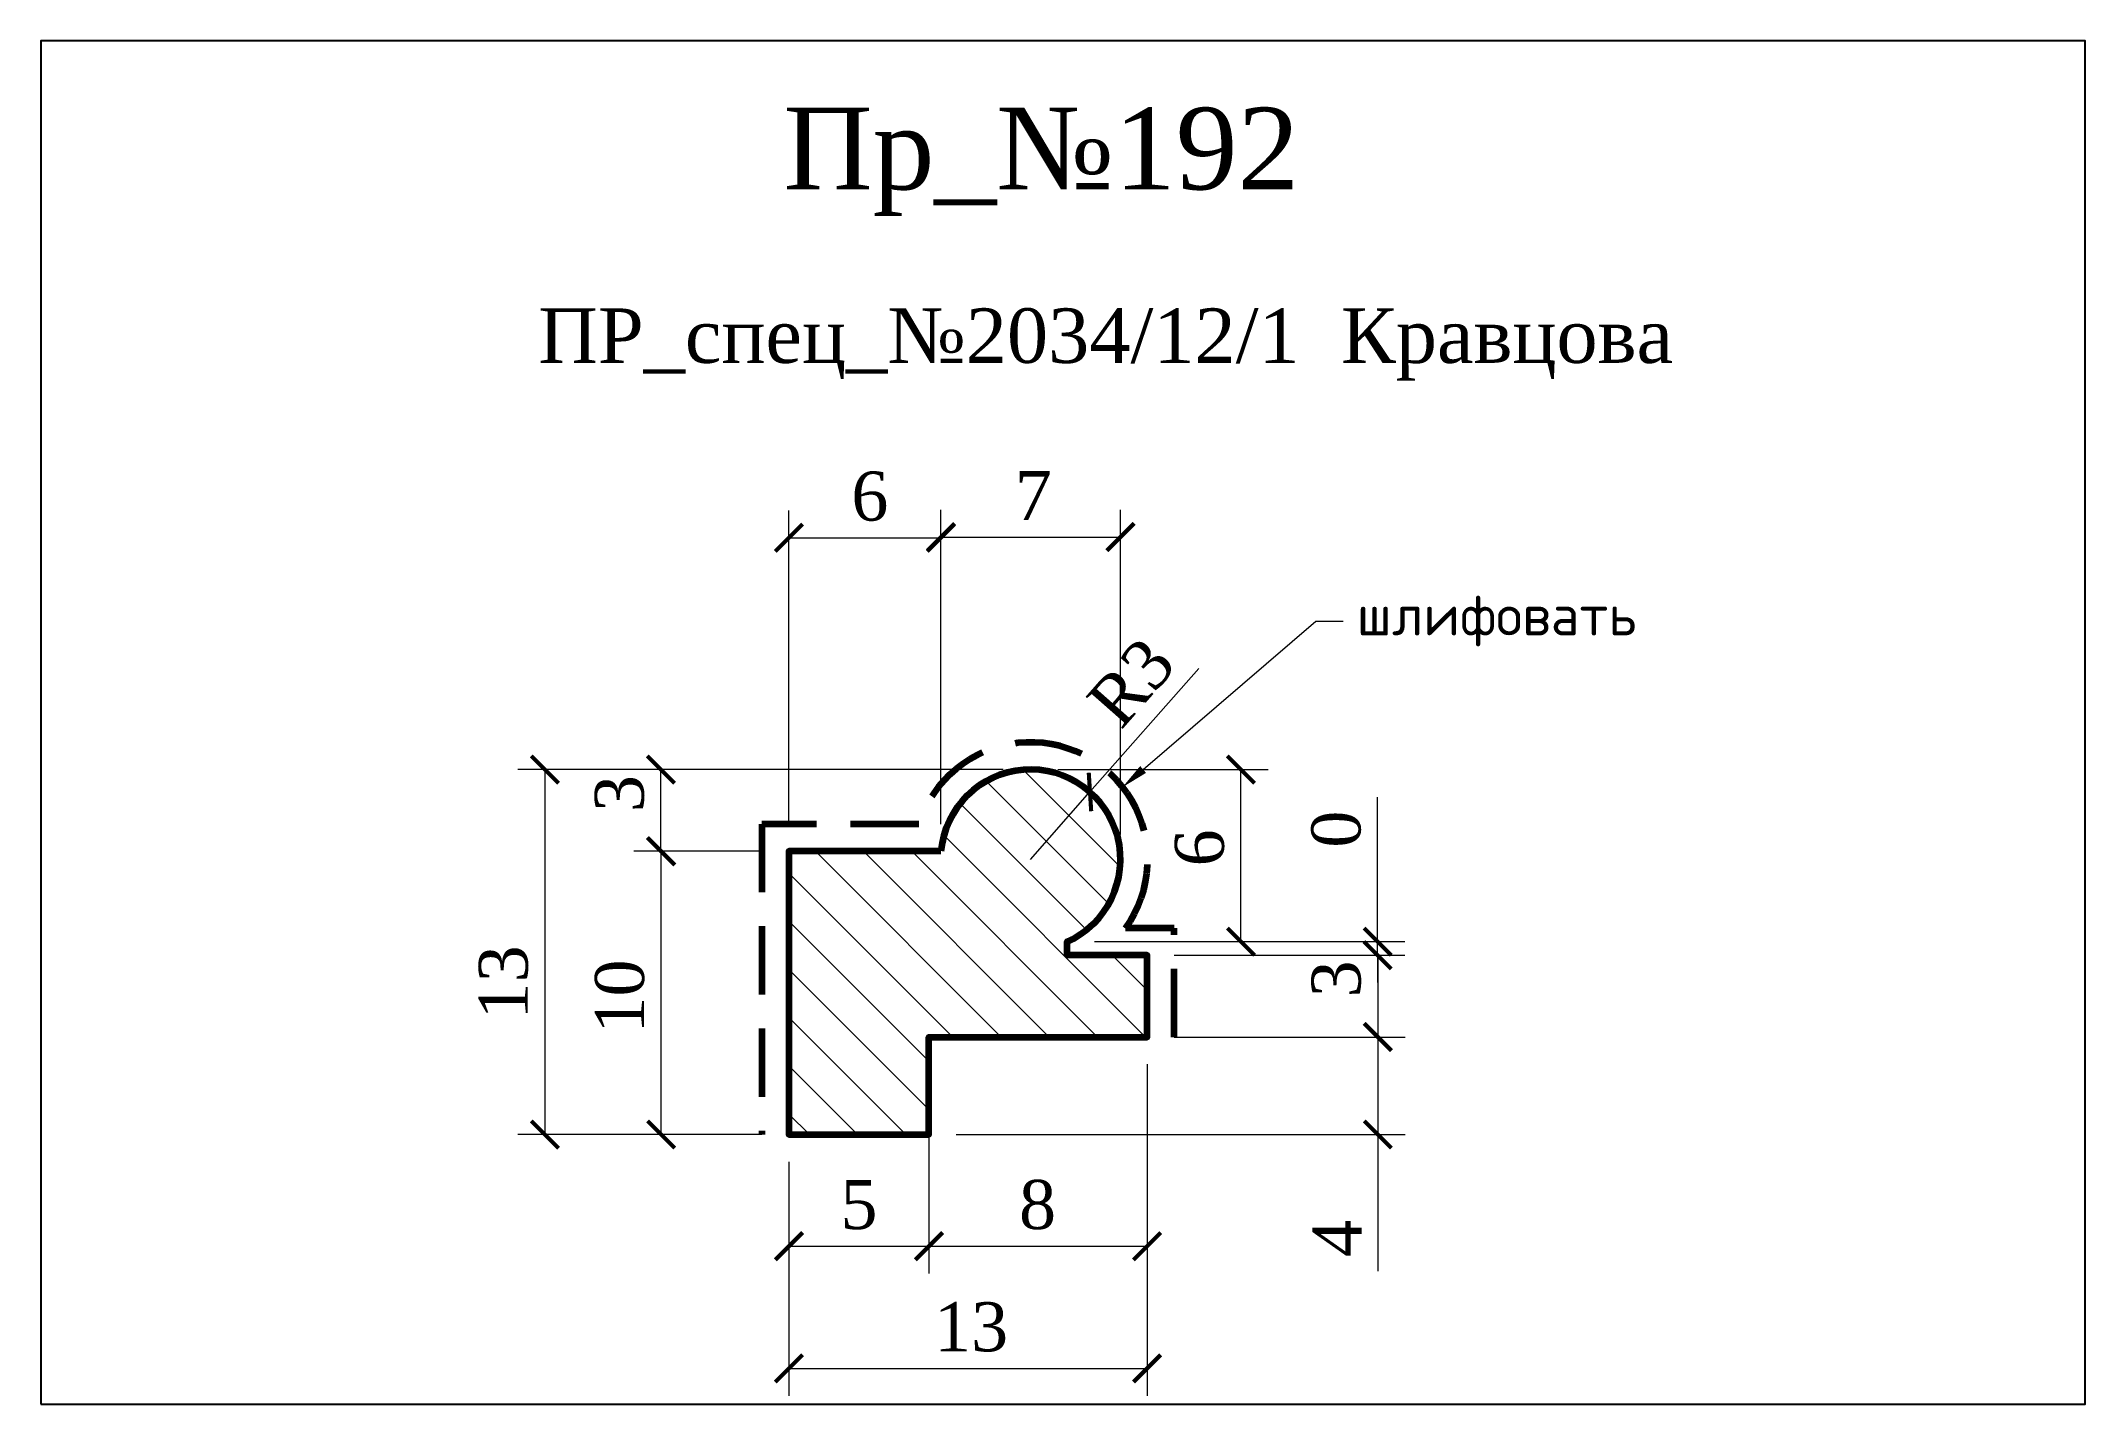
# Model space of a CAD drawing. Header units: millimetres. Extents: x 303794.6 to 303869.6, y -92290 to -92240.
import ezdxf
from ezdxf import colors
from ezdxf.entities.mleader import LeaderData, LeaderLine
from ezdxf.math import Vec2, Vec3

# ---------------------------------------------------------------- set-up
doc = ezdxf.new("R2010")
doc.units = ezdxf.units.MM
doc.header["$MEASUREMENT"] = 0
doc.linetypes.add('HIDDEN', pattern=[0.375, 0.25, -0.125])
doc.layers.add('Outside panel', color=7, linetype='Continuous', lineweight=18, true_color=0x7f5e57)
for name, color, linetype, lineweight in [('линия 15', 7, 'Continuous', 15), ('линия 50', 1, 'Continuous', 211), ('служебный слой РАЗМЕРЫ', 7, 'Continuous', 9)]:
    doc.layers.add(name, color=color, linetype=linetype, lineweight=lineweight)
doc.layers.add('размеры в модели', color=7, linetype='Continuous')
doc.styles.add('ELECT', font='times.ttf')
doc.styles.get("Standard").update_dxf_attribs({"font": 'times.ttf'})
doc.styles.add('ЕСКД профили текст', font='isocpeur.ttf')
doc.dimstyles.new('M_1', dxfattribs={"dimtxt": 1.8, "dimasz": 1, "dimexe": 1, "dimexo": 1, "dimgap": 0.6, "dimtad": 1, "dimdec": 0, "dimdsep": 46, "dimtxsty": 'Standard', "dimblk": 'ARCHTICK', "dimcen": -5, "dimclrd": 7, "dimclre": 7, "dimclrt": 7, "dimadec": 0, "dimazin": 0, "dimtfac": 1, "dimtdec": 0, "dimtmove": 0, "dimatfit": 3, "dimfxl": 1, "dimtolj": 1, "dimtzin": 0, "dimlwd": 5, "dimlwe": 5, "dimarcsym": 0})

# ---------------------------------------------------------------- blocks, each defined once
blk = doc.blocks.new('_ArchTick')
at = {"color": 0, "linetype": 'ByBlock', "const_width": 0.15}
blk.add_lwpolyline([(-0.5, -0.5), (0.5, 0.5)], dxfattribs=at)
blk = doc.blocks.new('*D14')
at = {"layer": 'Defpoints', "color": 0, "ltscale": 1000, "transparency": 16777216}
for p in [(303835.148, -92276.586), (303822.011, -92280.161), (303835.148, -92288.74)]:
    blk.add_point(p, dxfattribs=at)
at = {"layer": 'линия 15', "color": 7, "lineweight": 5, "ltscale": 1000, "transparency": 16777216}
for p, q in [((303835.148, -92277.586), (303835.148, -92289.74)), ((303822.011, -92281.161), (303822.011, -92289.74)), ((303822.011, -92288.74), (303835.148, -92288.74))]:
    blk.add_line(p, q, dxfattribs=at)
at = {"layer": 'линия 15', "color": 7, "lineweight": 5, "ltscale": 1000, "transparency": 16777216, "rotation": 180}
blk.add_blockref('_ArchTick', (303822.011, -92288.74), dxfattribs=at)
at = {"layer": 'линия 15', "color": 7, "lineweight": 5, "ltscale": 1000, "transparency": 16777216}
blk.add_blockref('_ArchTick', (303835.148, -92288.74), dxfattribs=at)
at = {"layer": 'линия 15', "color": 7, "ltscale": 1000, "transparency": 16777216, "insert": (303828.693, -92287.225), "char_height": 1.8, "attachment_point": 5}
blk.add_mtext('\\A1;13', dxfattribs=at)
blk = doc.blocks.new('*D13')
at = {"layer": 'Defpoints', "color": 0, "ltscale": 1000, "transparency": 16777216}
for p in [(303835.148, -92276.586), (303827.148, -92280.161), (303843.616, -92280.161)]:
    blk.add_point(p, dxfattribs=at)
at = {"layer": 'размеры в модели', "color": 7, "lineweight": 5, "ltscale": 1000, "transparency": 16777216}
for p, q in [((303836.148, -92276.586), (303844.616, -92276.586)), ((303843.616, -92276.586), (303843.616, -92280.161)), ((303828.148, -92280.161), (303844.616, -92280.161)), ((303843.616, -92280.161), (303843.616, -92285.171))]:
    blk.add_line(p, q, dxfattribs=at)
for p, rotation in [((303843.616, -92276.586), 90), ((303843.616, -92280.161), 270)]:
    blk.add_blockref('_ArchTick', p, dxfattribs=dict(at, rotation=rotation))
at = {"layer": 'размеры в модели', "color": 7, "ltscale": 1000, "transparency": 16777216, "insert": (303842.116, -92283.974), "char_height": 1.8, "attachment_point": 5, "rotation": 90}
blk.add_mtext('\\A1;4', dxfattribs=at)
blk = doc.blocks.new('*D12')
at = {"layer": 'Defpoints', "color": 0, "ltscale": 1000, "transparency": 16777216}
for p in [(303833.054, -92267.597), (303830.873, -92270.073)]:
    blk.add_point(p, dxfattribs=at)
at = {"layer": 'размеры в модели', "color": 7, "lineweight": 5, "ltscale": 1000, "transparency": 16777216}
for p in [(303837.044, -92263.068), (303830.873, -92270.073)]:
    blk.add_line(p, (303833.054, -92267.597), dxfattribs=at)
at = {"layer": 'размеры в модели', "color": 7, "lineweight": 5, "ltscale": 1000, "transparency": 16777216, "rotation": 228.623582554081}
blk.add_blockref('_ArchTick', (303833.054, -92267.597), dxfattribs=at)
at = {"layer": 'размеры в модели', "color": 7, "ltscale": 1000, "transparency": 16777216, "insert": (303834.573, -92263.58), "char_height": 1.8, "attachment_point": 5, "rotation": 48.62358}
blk.add_mtext('\\A1;R3', dxfattribs=at)
blk = doc.blocks.new('*D11')
at = {"layer": 'Defpoints', "color": 0, "ltscale": 1000, "transparency": 16777216}
for p in [(303830.873, -92266.773), (303813.057, -92280.161), (303822.011, -92280.161)]:
    blk.add_point(p, dxfattribs=at)
at = {"layer": 'размеры в модели', "color": 7, "lineweight": 5, "ltscale": 1000, "transparency": 16777216}
for p, q in [((303829.873, -92266.773), (303812.057, -92266.773)), ((303813.057, -92266.773), (303813.057, -92280.161)), ((303821.011, -92280.161), (303812.057, -92280.161))]:
    blk.add_line(p, q, dxfattribs=at)
for p, rotation in [((303813.057, -92266.773), 90), ((303813.057, -92280.161), 270)]:
    blk.add_blockref('_ArchTick', p, dxfattribs=dict(at, rotation=rotation))
at = {"layer": 'размеры в модели', "color": 7, "ltscale": 1000, "transparency": 16777216, "insert": (303811.541, -92274.581), "char_height": 1.8, "attachment_point": 5, "rotation": 90}
blk.add_mtext('\\A1;13', dxfattribs=at)
blk = doc.blocks.new('*D10')
at = {"layer": 'Defpoints', "color": 0, "ltscale": 1000, "transparency": 16777216}
for p in [(303817.313, -92266.773), (303830.873, -92266.773), (303822.011, -92269.773)]:
    blk.add_point(p, dxfattribs=at)
at = {"layer": 'размеры в модели', "color": 7, "lineweight": 5, "ltscale": 1000, "transparency": 16777216}
for p, q in [((303829.873, -92266.773), (303816.313, -92266.773)), ((303817.313, -92269.773), (303817.313, -92266.773)), ((303821.011, -92269.773), (303816.313, -92269.773))]:
    blk.add_line(p, q, dxfattribs=at)
for p, rotation in [((303817.313, -92266.773), 90), ((303817.313, -92269.773), 270)]:
    blk.add_blockref('_ArchTick', p, dxfattribs=dict(at, rotation=rotation))
at = {"layer": 'размеры в модели', "color": 7, "ltscale": 1000, "transparency": 16777216, "insert": (303815.797, -92267.656), "char_height": 1.8, "attachment_point": 5, "rotation": 90}
blk.add_mtext('\\A1;3', dxfattribs=at)
blk = doc.blocks.new('*D9')
at = {"layer": 'Defpoints', "color": 0, "ltscale": 1000, "transparency": 16777216}
for p in [(303817.323, -92269.773), (303822.011, -92269.773), (303822.011, -92280.161)]:
    blk.add_point(p, dxfattribs=at)
at = {"layer": 'размеры в модели', "color": 7, "lineweight": 5, "ltscale": 1000, "transparency": 16777216}
for p, q in [((303821.011, -92269.773), (303816.323, -92269.773)), ((303817.323, -92280.161), (303817.323, -92269.773)), ((303821.011, -92280.161), (303816.323, -92280.161))]:
    blk.add_line(p, q, dxfattribs=at)
for p, rotation in [((303817.323, -92269.773), 90), ((303817.323, -92280.161), 270)]:
    blk.add_blockref('_ArchTick', p, dxfattribs=dict(at, rotation=rotation))
at = {"layer": 'размеры в модели', "color": 7, "ltscale": 1000, "transparency": 16777216, "insert": (303815.807, -92275.099), "char_height": 1.8, "attachment_point": 5, "rotation": 90}
blk.add_mtext('\\A1;10', dxfattribs=at)
blk = doc.blocks.new('*D8')
at = {"layer": 'Defpoints', "color": 0, "ltscale": 1000, "transparency": 16777216}
for p in [(303822.011, -92280.161), (303827.148, -92280.161), (303827.148, -92284.257)]:
    blk.add_point(p, dxfattribs=at)
at = {"layer": 'размеры в модели', "color": 7, "lineweight": 5, "ltscale": 1000, "transparency": 16777216}
for p, q in [((303822.011, -92281.161), (303822.011, -92285.257)), ((303827.148, -92281.161), (303827.148, -92285.257)), ((303822.011, -92284.257), (303827.148, -92284.257))]:
    blk.add_line(p, q, dxfattribs=at)
at = {"layer": 'размеры в модели', "color": 7, "lineweight": 5, "ltscale": 1000, "transparency": 16777216, "rotation": 180}
blk.add_blockref('_ArchTick', (303822.011, -92284.257), dxfattribs=at)
at = {"layer": 'размеры в модели', "color": 7, "lineweight": 5, "ltscale": 1000, "transparency": 16777216}
blk.add_blockref('_ArchTick', (303827.148, -92284.257), dxfattribs=at)
at = {"layer": 'размеры в модели', "color": 7, "ltscale": 1000, "transparency": 16777216, "insert": (303824.58, -92282.741), "char_height": 1.8, "attachment_point": 5}
blk.add_mtext('\\A1;5', dxfattribs=at)
blk = doc.blocks.new('*D7')
at = {"layer": 'Defpoints', "color": 0, "ltscale": 1000, "transparency": 16777216}
for p in [(303827.148, -92276.668), (303835.148, -92276.586), (303835.148, -92284.257)]:
    blk.add_point(p, dxfattribs=at)
at = {"layer": 'размеры в модели', "color": 7, "lineweight": 5, "ltscale": 1000, "transparency": 16777216}
for p, q in [((303827.148, -92277.668), (303827.148, -92285.257)), ((303835.148, -92277.586), (303835.148, -92285.257)), ((303827.148, -92284.257), (303835.148, -92284.257))]:
    blk.add_line(p, q, dxfattribs=at)
at = {"layer": 'размеры в модели', "color": 7, "lineweight": 5, "ltscale": 1000, "transparency": 16777216, "rotation": 180}
blk.add_blockref('_ArchTick', (303827.148, -92284.257), dxfattribs=at)
at = {"layer": 'размеры в модели', "color": 7, "lineweight": 5, "ltscale": 1000, "transparency": 16777216}
blk.add_blockref('_ArchTick', (303835.148, -92284.257), dxfattribs=at)
at = {"layer": 'размеры в модели', "color": 7, "ltscale": 1000, "transparency": 16777216, "insert": (303831.131, -92282.741), "char_height": 1.8, "attachment_point": 5}
blk.add_mtext('\\A1;8', dxfattribs=at)
blk = doc.blocks.new('*D6')
at = {"layer": 'Defpoints', "color": 0, "ltscale": 1000, "transparency": 16777216}
for p in [(303830.873, -92266.773), (303838.593, -92266.773), (303832.218, -92273.087)]:
    blk.add_point(p, dxfattribs=at)
at = {"layer": 'размеры в модели', "color": 7, "lineweight": 5, "ltscale": 1000, "transparency": 16777216}
for p, q in [((303831.873, -92266.773), (303839.593, -92266.773)), ((303838.593, -92273.087), (303838.593, -92266.773)), ((303833.218, -92273.087), (303839.593, -92273.087))]:
    blk.add_line(p, q, dxfattribs=at)
for p, rotation in [((303838.593, -92266.773), 90), ((303838.593, -92273.087), 270)]:
    blk.add_blockref('_ArchTick', p, dxfattribs=dict(at, rotation=rotation))
at = {"layer": 'размеры в модели', "color": 7, "ltscale": 1000, "transparency": 16777216, "insert": (303837.078, -92269.646), "char_height": 1.8, "attachment_point": 5, "rotation": 90}
blk.add_mtext('\\A1;6', dxfattribs=at)
blk = doc.blocks.new('*D5')
at = {"layer": 'Defpoints', "color": 0, "ltscale": 1000, "transparency": 16777216}
for p in [(303835.148, -92273.586), (303835.148, -92276.586), (303843.61, -92276.586)]:
    blk.add_point(p, dxfattribs=at)
at = {"layer": 'размеры в модели', "color": 7, "lineweight": 5, "ltscale": 1000, "transparency": 16777216}
for p, q in [((303836.148, -92273.586), (303844.61, -92273.586)), ((303843.61, -92273.586), (303843.61, -92276.586)), ((303836.148, -92276.586), (303844.61, -92276.586))]:
    blk.add_line(p, q, dxfattribs=at)
for p, rotation in [((303843.61, -92273.586), 90), ((303843.61, -92276.586), 270)]:
    blk.add_blockref('_ArchTick', p, dxfattribs=dict(at, rotation=rotation))
at = {"layer": 'размеры в модели', "color": 7, "ltscale": 1000, "transparency": 16777216, "insert": (303842.095, -92274.454), "char_height": 1.8, "attachment_point": 5, "rotation": 90}
blk.add_mtext('\\A1;3', dxfattribs=at)
blk = doc.blocks.new('*D4')
at = {"layer": 'Defpoints', "color": 0, "ltscale": 1000, "transparency": 16777216}
for p in [(303832.218, -92273.087), (303835.148, -92273.586), (303843.607, -92273.586)]:
    blk.add_point(p, dxfattribs=at)
at = {"layer": 'размеры в модели', "color": 7, "lineweight": 5, "ltscale": 1000, "transparency": 16777216}
for p, q in [((303843.607, -92273.087), (303843.607, -92267.792)), ((303833.218, -92273.087), (303844.607, -92273.087)), ((303843.607, -92273.586), (303843.607, -92273.087)), ((303836.148, -92273.586), (303844.607, -92273.586)), ((303843.607, -92273.586), (303843.607, -92274.586))]:
    blk.add_line(p, q, dxfattribs=at)
for p, rotation in [((303843.607, -92273.087), 270), ((303843.607, -92273.586), 90)]:
    blk.add_blockref('_ArchTick', p, dxfattribs=dict(at, rotation=rotation))
at = {"layer": 'размеры в модели', "color": 7, "ltscale": 1000, "transparency": 16777216, "insert": (303842.092, -92268.961), "char_height": 1.8, "attachment_point": 5, "rotation": 90}
blk.add_mtext('\\A1;0', dxfattribs=at)
blk = doc.blocks.new('*D3')
at = {"layer": 'Defpoints', "color": 0, "ltscale": 1000, "transparency": 16777216}
for p in [(303834.172, -92258.246), (303827.587, -92269.773), (303834.172, -92270.16)]:
    blk.add_point(p, dxfattribs=at)
at = {"layer": 'размеры в модели', "color": 7, "lineweight": 5, "ltscale": 1000, "transparency": 16777216}
for p, q in [((303827.587, -92268.773), (303827.587, -92257.246)), ((303834.172, -92269.16), (303834.172, -92257.246)), ((303827.587, -92258.246), (303834.172, -92258.246))]:
    blk.add_line(p, q, dxfattribs=at)
at = {"layer": 'размеры в модели', "color": 7, "lineweight": 5, "ltscale": 1000, "transparency": 16777216, "rotation": 180}
blk.add_blockref('_ArchTick', (303827.587, -92258.246), dxfattribs=at)
at = {"layer": 'размеры в модели', "color": 7, "lineweight": 5, "ltscale": 1000, "transparency": 16777216}
blk.add_blockref('_ArchTick', (303834.172, -92258.246), dxfattribs=at)
at = {"layer": 'размеры в модели', "color": 7, "ltscale": 1000, "transparency": 16777216, "insert": (303830.978, -92256.727), "char_height": 1.8, "attachment_point": 5}
blk.add_mtext('\\A1;7', dxfattribs=at)
blk = doc.blocks.new('*D2')
at = {"layer": 'Defpoints', "color": 0, "ltscale": 1000, "transparency": 16777216}
for p in [(303827.587, -92258.272), (303822.011, -92269.773), (303827.587, -92269.773)]:
    blk.add_point(p, dxfattribs=at)
at = {"layer": 'размеры в модели', "color": 7, "lineweight": 5, "ltscale": 1000, "transparency": 16777216}
for p, q in [((303822.011, -92268.773), (303822.011, -92257.272)), ((303827.587, -92268.773), (303827.587, -92257.272)), ((303822.011, -92258.272), (303827.587, -92258.272))]:
    blk.add_line(p, q, dxfattribs=at)
at = {"layer": 'размеры в модели', "color": 7, "lineweight": 5, "ltscale": 1000, "transparency": 16777216, "rotation": 180}
blk.add_blockref('_ArchTick', (303822.011, -92258.272), dxfattribs=at)
at = {"layer": 'размеры в модели', "color": 7, "lineweight": 5, "ltscale": 1000, "transparency": 16777216}
blk.add_blockref('_ArchTick', (303827.587, -92258.272), dxfattribs=at)
at = {"layer": 'размеры в модели', "color": 7, "ltscale": 1000, "transparency": 16777216, "insert": (303824.979, -92256.756), "char_height": 1.8, "attachment_point": 5}
blk.add_mtext('\\A1;6', dxfattribs=at)

msp = doc.modelspace()

# ---------------------------------------------------------------- hatches: boundary and pattern name
at = {"layer": 'Outside panel', "ltscale": 1000}
h = msp.add_hatch(dxfattribs=at)
h.set_pattern_fill('ANSI31', color=256, scale=10, angle=90)
h.set_pattern_definition([(135, (-7156.7735, 5628.6542), (-0.8838834765, -0.8838834765), [])])
edge = h.paths.add_edge_path()
edge.add_line((303827.587, -92269.773), (303822.011, -92269.773))
edge.add_line((303822.011, -92269.773), (303822.011, -92280.161))
edge.add_line((303822.011, -92280.161), (303827.148, -92280.161))
edge.add_line((303827.148, -92280.161), (303827.148, -92276.586))
edge.add_line((303827.148, -92276.586), (303835.148, -92276.586))
edge.add_line((303835.148, -92276.586), (303835.148, -92273.586))
edge.add_line((303835.148, -92273.586), (303832.218, -92273.586))
edge.add_line((303832.218, -92273.586), (303832.218, -92273.087))
edge.add_arc((303830.873, -92270.073), 3.3, 294.05886, 534.77016)

# ---------------------------------------------------------------- linework, layer by layer
at = {"color": 6, "ltscale": 1000}
msp.add_lwpolyline([(303794.564, -92290.049), (303869.564, -92290.049), (303869.564, -92240.049), (303794.564, -92240.049)], close=True, dxfattribs=at)
at = {"layer": 'линия 50', "color": 1, "linetype": 'HIDDEN', "ltscale": 10, "true_color": 0xff0909}
msp.add_lwpolyline([(303836.148, -92276.586), (303836.148, -92272.586), (303834.362, -92272.586, 1.172432), (303826.774, -92268.773), (303821.011, -92268.773), (303821.011, -92280.161)], format="xyb", dxfattribs=at)
at = {"layer": 'линия 50', "color": 7}
msp.add_lwpolyline([(303827.587, -92269.773), (303822.011, -92269.773), (303822.011, -92280.161), (303827.148, -92280.161), (303827.148, -92276.586), (303835.148, -92276.586), (303835.148, -92273.586), (303832.218, -92273.586), (303832.218, -92273.087, 1.744533)], format="xyb", close=True, dxfattribs=at)

# ---------------------------------------------------------------- texts
at = {"color": 5, "ltscale": 1000, "style": 'ELECT'}
msp.add_text('Пр_№192', height=3, dxfattribs=at).set_placement((303821.81, -92245.495))
at = {"color": 7, "ltscale": 1000, "style": 'ELECT'}
msp.add_text('ПР_спец_№2034/12/1  Кравцова', height=2, dxfattribs=at).set_placement((303812.819, -92251.859))

# ---------------------------------------------------------------- dimensions: what is measured, and where the dimension line sits
at = {"layer": 'линия 15', "color": 5, "ltscale": 1000}
dim = msp.add_linear_dim(base=(303835.148, -92288.74), p1=(303822.011, -92280.161), p2=(303835.148, -92276.586), dimstyle='M_1', dxfattribs=at)
dim.commit()
dim.dimension.update_dxf_attribs({"geometry": '*D14', "text_midpoint": (303828.693, -92288.74), "dimtype": 128})
at = {"layer": 'размеры в модели', "color": 7, "ltscale": 1000}
for base, p1, p2, picture, middle in [((303827.587, -92258.272), (303822.011, -92269.773), (303827.587, -92269.773), '*D2', (303824.979, -92258.272)), ((303834.172, -92258.246), (303827.587, -92269.773), (303834.172, -92270.16), '*D3', (303830.978, -92258.246)), ((303835.148, -92284.257), (303827.148, -92276.668), (303835.148, -92276.586), '*D7', (303831.131, -92284.257)), ((303827.148, -92284.257), (303822.011, -92280.161), (303827.148, -92280.161), '*D8', (303824.58, -92284.257))]:
    dim = msp.add_linear_dim(base=base, p1=p1, p2=p2, dimstyle='M_1', dxfattribs=at)
    dim.commit()
    dim.dimension.update_dxf_attribs({"geometry": picture, "text_midpoint": middle, "dimtype": 128})
dim = msp.add_radius_dim(center=(303830.873, -92270.073), mpoint=(303833.054, -92267.597), dimstyle='M_1', dxfattribs=at)
dim.commit()
dim.dimension.update_dxf_attribs({"geometry": '*D12', "text_midpoint": (303834.573, -92263.58)})
for base, p1, p2, picture, middle in [((303813.057, -92280.161), (303830.873, -92266.773), (303822.011, -92280.161), '*D11', (303813.057, -92274.581)), ((303817.313, -92266.773), (303822.011, -92269.773), (303830.873, -92266.773), '*D10', (303817.313, -92267.656)), ((303838.593, -92266.773), (303832.218, -92273.087), (303830.873, -92266.773), '*D6', (303838.593, -92269.646)), ((303843.607, -92273.586), (303832.218, -92273.087), (303835.148, -92273.586), '*D4', (303843.607, -92268.961)), ((303817.323, -92269.773), (303822.011, -92280.161), (303822.011, -92269.773), '*D9', (303817.323, -92275.099)), ((303843.61, -92276.586), (303835.148, -92273.586), (303835.148, -92276.586), '*D5', (303843.61, -92274.454)), ((303843.616, -92280.161), (303835.148, -92276.586), (303827.148, -92280.161), '*D13', (303843.616, -92283.974))]:
    dim = msp.add_linear_dim(base=base, p1=p1, p2=p2, angle=90, dimstyle='M_1', dxfattribs=at)
    dim.commit()
    dim.dimension.update_dxf_attribs({"geometry": picture, "text_midpoint": middle, "dimtype": 128})

# ---------------------------------------------------------------- leaders
at = {"layer": 'служебный слой РАЗМЕРЫ'}
ml = msp.add_multileader_mtext('Standard', dxfattribs=at)
ml.set_content('\\A1;шлифовать', color=256, style='ЕСКД профили текст')
ml.set_leader_properties(color=256, linetype='ByLayer', lineweight=-1)
ml.build(insert=Vec2(0, 0))
ml.multileader.update_dxf_attribs({"dogleg_length": 1, "arrow_head_size": 1})
ctx = ml.context
ctx.base_point, ctx.char_height, ctx.arrow_head_size, ctx.landing_gap_size, ctx.plane_origin = Vec3(303842.34, -92261.329), 1.5, 1, 0.5, Vec3(303861.374, -92230.473)
notes = []
notes.append((ctx, [(1, (1, 1, 0), (303841.34, -92261.329), (1, 0), 1, [(0, [(303834.245, -92267.423)], 0, [])])]))
ctx.mtext.insert, ctx.mtext.flow_direction = Vec3(303842.84, -92260.354), 5
for ctx, leaders in notes:
    for number, flags, end, landing, length, lines in leaders:
        leader = LeaderData()
        leader.index, (leader.has_last_leader_line, leader.has_dogleg_vector, leader.attachment_direction) = number, flags
        leader.last_leader_point, leader.dogleg_vector, leader.dogleg_length = Vec3(end), Vec3(landing), length
        for number, points, colour, breaks in lines:
            line = LeaderLine()
            line.index, line.vertices, line.color, line.breaks = number, Vec3.list(points), colors.encode_raw_color(colour), breaks
            leader.lines.append(line)
        ctx.leaders.append(leader)

doc.saveas('drawing.dxf')
